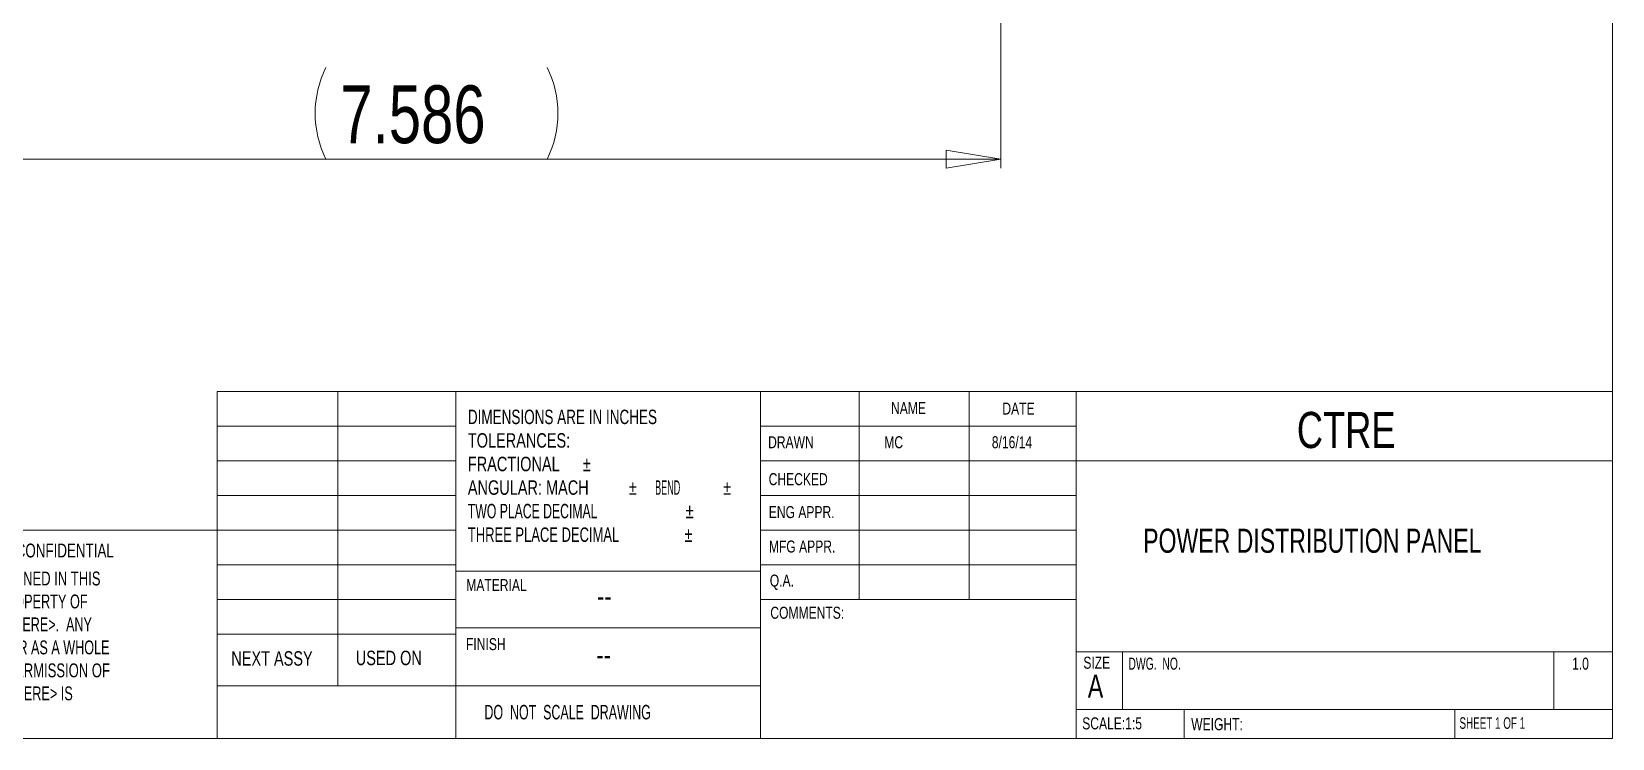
# Model space of a CAD drawing. Header units: inches. Extents: x 0.3 to 10.6, y 0.4 to 8.2.
# Drawn here: x 3.8 to 10.63, y 0.39 to 3.45 of the extents above; entities that cross this region are included whole.
import ezdxf

# ---------------------------------------------------------------- set-up
doc = ezdxf.new("R2010")
doc.units = ezdxf.units.IN
doc.header["$MEASUREMENT"] = 0
doc.layers.add('FORMAT', color=7, linetype='Continuous', lineweight=0)
doc.styles.add('SLDTEXTSTYLE0', font='TXT', dxfattribs={"width": 0.75})
doc.styles.add('SLDTEXTSTYLE1', font='TXT', dxfattribs={"width": 0.642857})
doc.styles.add('SLDTEXTSTYLE10', font='TXT', dxfattribs={"width": 0.677419})
doc.styles.add('SLDTEXTSTYLE11', font='TXT', dxfattribs={"width": 0.679688})
doc.styles.add('SLDTEXTSTYLE12', font='TXT', dxfattribs={"width": 0.683036})
doc.styles.add('SLDTEXTSTYLE13', font='TXT', dxfattribs={"width": 0.721154})
doc.styles.add('SLDTEXTSTYLE2', font='TXT', dxfattribs={"width": 0.715909})
doc.styles.add('SLDTEXTSTYLE3', font='TXT', dxfattribs={"width": 0.698864})
doc.styles.add('SLDTEXTSTYLE4', font='TXT', dxfattribs={"width": 0.46875})
doc.styles.add('SLDTEXTSTYLE5', font='TXT', dxfattribs={"width": 0.631579})
doc.styles.add('SLDTEXTSTYLE6', font='TXT', dxfattribs={"width": 0.671053})
doc.styles.add('SLDTEXTSTYLE7', font='TXT', dxfattribs={"width": 0.6375})
doc.styles.add('SLDTEXTSTYLE8', font='TXT', dxfattribs={"width": 0.701613})
doc.styles.add('SLDTEXTSTYLE9', font='TXT', dxfattribs={"width": 0.685345})
doc.dimstyles.new('SLDDIMSTYLE0', dxfattribs={"dimtxt": 0.25, "dimasz": 0.236, "dimexe": 0, "dimexo": 0.0625, "dimgap": 0.0625, "dimtad": 1, "dimtoh": 1, "dimdec": 3, "dimlfac": 1.5, "dimzin": 12, "dimdsep": 46, "dimtxsty": 'SLDTEXTSTYLE0', "dimblk1": 'CLOSED', "dimblk2": 'CLOSED', "dimsah": 1, "dimcen": 0.09, "dimadec": 0, "dimazin": 0, "dimtfac": 1, "dimtofl": 0, "dimtmove": 0, "dimatfit": 3, "dimldrblk": 'CLOSED', "dimfxl": 0, "dimtolj": 1, "dimtzin": 12, "dimarcsym": 0})

# ---------------------------------------------------------------- blocks, each defined once
blk = doc.blocks.new('SW_NOTE_0')
at = {"color": 0, "linetype": 'Continuous', "lineweight": 0, "char_height": 0.0625, "attachment_point": 1}
for s, insert, style in [('DIMENSIONS ARE IN INCHES', (0, 0.0798), 'SLDTEXTSTYLE3'), ('TOLERANCES:', (0, -0.022), 'SLDTEXTSTYLE0'), ('FRACTIONAL', (0, -0.1239), 'SLDTEXTSTYLE0'), ('%%p', (0.4977, -0.1239), 'SLDTEXTSTYLE0'), ('ANGULAR: MACH', (0, -0.2258), 'SLDTEXTSTYLE0'), ('%%p', (0.6956, -0.2258), 'SLDTEXTSTYLE0'), ('     BEND ', (0.7551, -0.2258), 'SLDTEXTSTYLE4'), ('%%p', (1.1037, -0.2258), 'SLDTEXTSTYLE0'), ('TWO PLACE DECIMAL    ', (0, -0.3276), 'SLDTEXTSTYLE5'), ('%%p', (0.9418, -0.3276), 'SLDTEXTSTYLE0'), ('THREE PLACE DECIMAL  ', (0, -0.4295), 'SLDTEXTSTYLE6'), ('%%p', (0.9363, -0.4295), 'SLDTEXTSTYLE0')]:
    blk.add_mtext(s, dxfattribs=dict(at, insert=insert, style=style))
blk = doc.blocks.new('SW_NOTE_1')
at = {"color": 0, "linetype": 'Continuous', "lineweight": 0, "char_height": 0.06, "attachment_point": 1}
for s, insert, style in [('THE INFORMATION CONTAINED IN THIS', (0, 0.0766), 'SLDTEXTSTYLE8'), ('DRAWING IS THE SOLE PROPERTY OF', (0, -0.0227), 'SLDTEXTSTYLE9'), ('<INSERT COMPANY NAME HERE>.  ANY ', (0, -0.1221), 'SLDTEXTSTYLE10'), ('REPRODUCTION IN PART OR AS A WHOLE', (0, -0.2215), 'SLDTEXTSTYLE11'), ('WITHOUT THE WRITTEN PERMISSION OF', (0, -0.3208), 'SLDTEXTSTYLE8'), ('<INSERT COMPANY NAME HERE> IS ', (0, -0.4202), 'SLDTEXTSTYLE12'), ('PROHIBITED.', (0, -0.5196), 'SLDTEXTSTYLE0')]:
    blk.add_mtext(s, dxfattribs=dict(at, insert=insert, style=style))
blk = doc.blocks.new('_Closed')
at = {"color": 0, "linetype": 'ByBlock', "lineweight": -2}
for p, q in [((-1, 0.166667), (0, 0)), ((-1, 0.166667), (-1, -0.166667)), ((0, 0), (-1, -0.166667)), ((0, 0), (-1, 0))]:
    blk.add_line(p, q, dxfattribs=at)
blk = doc.blocks.new('*D7')
at = {"layer": 'FORMAT'}
for p, q in [((2.9289, 3.7046), (2.9289, 2.8576)), ((7.986, 3.7046), (7.986, 2.8576)), ((7.986, 2.8966), (2.9289, 2.8966))]:
    blk.add_line(p, q, dxfattribs=at)
for centre, start, end in [((5.4649, 3.0949), 153.43495, 206.56505), ((5.6275, 3.0949), 333.43495, 26.56505)]:
    blk.add_arc(centre, 0.4436, start, end, dxfattribs=at)
at = {"layer": 'FORMAT', "xscale": 0.236, "yscale": 0.236, "rotation": 180.0000000000004}
blk.add_blockref('_Closed', (2.9289, 2.8966, 0.0396), dxfattribs=at)
at = {"layer": 'FORMAT', "xscale": 0.236, "yscale": 0.236}
blk.add_blockref('_Closed', (7.986, 2.8966, 0.0396), dxfattribs=at)
at = {"layer": 'FORMAT', "insert": (5.1306, 3.2159), "char_height": 0.25, "attachment_point": 1, "style": 'SLDTEXTSTYLE0'}
blk.add_mtext('7.586', dxfattribs=at)

msp = doc.modelspace()

# ---------------------------------------------------------------- linework, layer by layer
at = {"color": 8, "linetype": 'Continuous', "lineweight": 0}
for p, q in [((10.62993, 0.39207), (10.62993, 8.19207)), ((4.59744, 0.39207), (4.59744, 1.89207)), ((4.59744, 1.89207), (5.62993, 1.89207)), ((5.11917, 1.89207), (5.11917, 0.61952)), ((5.62993, 0.39207), (5.62993, 1.89207)), ((5.62993, 1.89207), (10.62993, 1.89207)), ((6.94692, 1.89207), (6.94692, 0.39207)), ((7.37343, 1.89207), (7.37343, 0.99207)), ((7.84947, 1.89207), (7.84947, 0.99207)), ((8.31158, 1.89207), (8.31158, 0.39207)), ((4.59744, 1.74207), (5.62993, 1.74207)), ((6.94692, 1.74207), (8.31158, 1.74207)), ((4.59744, 1.59207), (5.62993, 1.59207)), ((6.94692, 1.59207), (10.62993, 1.59207)), ((4.59744, 1.44207), (5.62993, 1.44207)), ((6.94692, 1.44207), (8.31158, 1.44207)), ((4.59744, 1.29207), (2.97007, 1.29207)), ((4.59744, 1.29207), (5.62993, 1.29207)), ((6.94692, 1.29207), (8.31158, 1.29207)), ((4.59744, 1.14207), (5.62993, 1.14207)), ((6.94692, 1.11472), (5.62993, 1.11472)), ((6.94692, 1.14207), (8.31158, 1.14207)), ((4.59744, 0.99207), (5.62993, 0.99207)), ((6.94692, 0.99207), (8.31158, 0.99207)), ((4.59744, 0.84207), (5.62993, 0.84207)), ((5.62993, 0.86952), (6.94692, 0.86952)), ((8.31158, 0.76707), (10.62993, 0.76707)), ((8.51228, 0.76707), (8.51228, 0.51707)), ((10.37675, 0.76707), (10.37675, 0.51707)), ((5.62993, 0.61952), (4.59744, 0.61952)), ((5.62993, 0.61952), (6.94692, 0.61952)), ((8.31158, 0.51707), (10.62993, 0.51707)), ((8.77914, 0.51707), (8.77914, 0.39207)), ((9.94858, 0.51707), (9.94858, 0.39207)), ((10.62993, 0.39207), (0.32993, 0.39207))]:
    msp.add_line(p, q, dxfattribs=at)

# ---------------------------------------------------------------- block references
for name, p in [('SW_NOTE_0', (5.68159, 1.73381)), ('SW_NOTE_1', (3.00809, 1.03696))]:
    msp.add_blockref(name, p, dxfattribs=at)

# ---------------------------------------------------------------- texts
at = {"color": 8, "linetype": 'Continuous', "lineweight": 0, "attachment_point": 1}
for s, insert, char_height, style in [('NAME', (7.51114, 1.84628), 0.052083, 'SLDTEXTSTYLE0'), ('DATE', (7.99257, 1.84426), 0.052083, 'SLDTEXTSTYLE0'), ('CTRE', (9.26577, 1.80384), 0.15625, 'SLDTEXTSTYLE0'), ('DRAWN', (6.9797, 1.69885), 0.052083, 'SLDTEXTSTYLE0'), ('CHECKED', (6.9821, 1.53909), 0.052083, 'SLDTEXTSTYLE0'), ('ENG APPR.', (6.98261, 1.39669), 0.052083, 'SLDTEXTSTYLE0'), ('POWER DISTRIBUTION PANEL', (8.60119, 1.29896), 0.1041667, 'SLDTEXTSTYLE2'), ('PROPRIETARY AND CONFIDENTIAL', (3.15756, 1.23441), 0.06, 'SLDTEXTSTYLE13'), ('MFG APPR.', (6.98307, 1.24777), 0.052083, 'SLDTEXTSTYLE0'), ('Q.A.', (6.98694, 1.10043), 0.052083, 'SLDTEXTSTYLE0'), ('MATERIAL', (5.67471, 1.08086), 0.052083, 'SLDTEXTSTYLE0'), ('--', (6.23994, 1.05457), 0.09375, 'SLDTEXTSTYLE0'), ('COMMENTS:', (6.98935, 0.96147), 0.052083, 'SLDTEXTSTYLE0'), ('FINISH', (5.67354, 0.82578), 0.052083, 'SLDTEXTSTYLE0'), ('NEXT ASSY', (4.65877, 0.76912), 0.0625, 'SLDTEXTSTYLE0'), ('USED ON', (5.19694, 0.77123), 0.0625, 'SLDTEXTSTYLE0'), ('--', (6.23741, 0.80115), 0.09375, 'SLDTEXTSTYLE0'), ('SIZE', (8.34261, 0.74537), 0.052083, 'SLDTEXTSTYLE0'), ('DWG.  NO.', (8.53755, 0.74128), 0.052083, 'SLDTEXTSTYLE1'), ('1.0', (10.45575, 0.74128), 0.052083, 'SLDTEXTSTYLE0'), ('A', (8.36183, 0.66796), 0.1, 'SLDTEXTSTYLE0'), ('DO  NOT  SCALE  DRAWING', (5.75331, 0.53679), 0.0625, 'SLDTEXTSTYLE1'), ('SCALE:1:5', (8.33777, 0.48316), 0.052083, 'SLDTEXTSTYLE0'), ('WEIGHT:', (8.80897, 0.47964), 0.052083, 'SLDTEXTSTYLE0'), ('SHEET 1 OF 1', (9.96878, 0.4834), 0.05, 'SLDTEXTSTYLE7')]:
    msp.add_mtext(s, dxfattribs=dict(at, insert=insert, char_height=char_height, style=style))
at = {"layer": 'FORMAT', "color": 8, "char_height": 0.052083, "attachment_point": 1, "style": 'SLDTEXTSTYLE0'}
for s, insert in [('MC', (7.48206, 1.69885)), ('8/16/14', (7.94701, 1.69885))]:
    msp.add_mtext(s, dxfattribs=dict(at, insert=insert))

# ---------------------------------------------------------------- dimensions: what is measured, and where the dimension line sits
at = {"layer": 'FORMAT'}
dim = msp.add_linear_dim(base=(2.92892, 2.89656), p1=(7.98601, 3.74363), p2=(2.92892, 3.74363), angle=0, text='(<>)', dimstyle='SLDDIMSTYLE0', dxfattribs=at)
dim.commit()
dim.dimension.update_dxf_attribs({"geometry": '*D7', "text_midpoint": (5.5462, 2.89656), "dimtype": 160})

doc.saveas('drawing.dxf')
